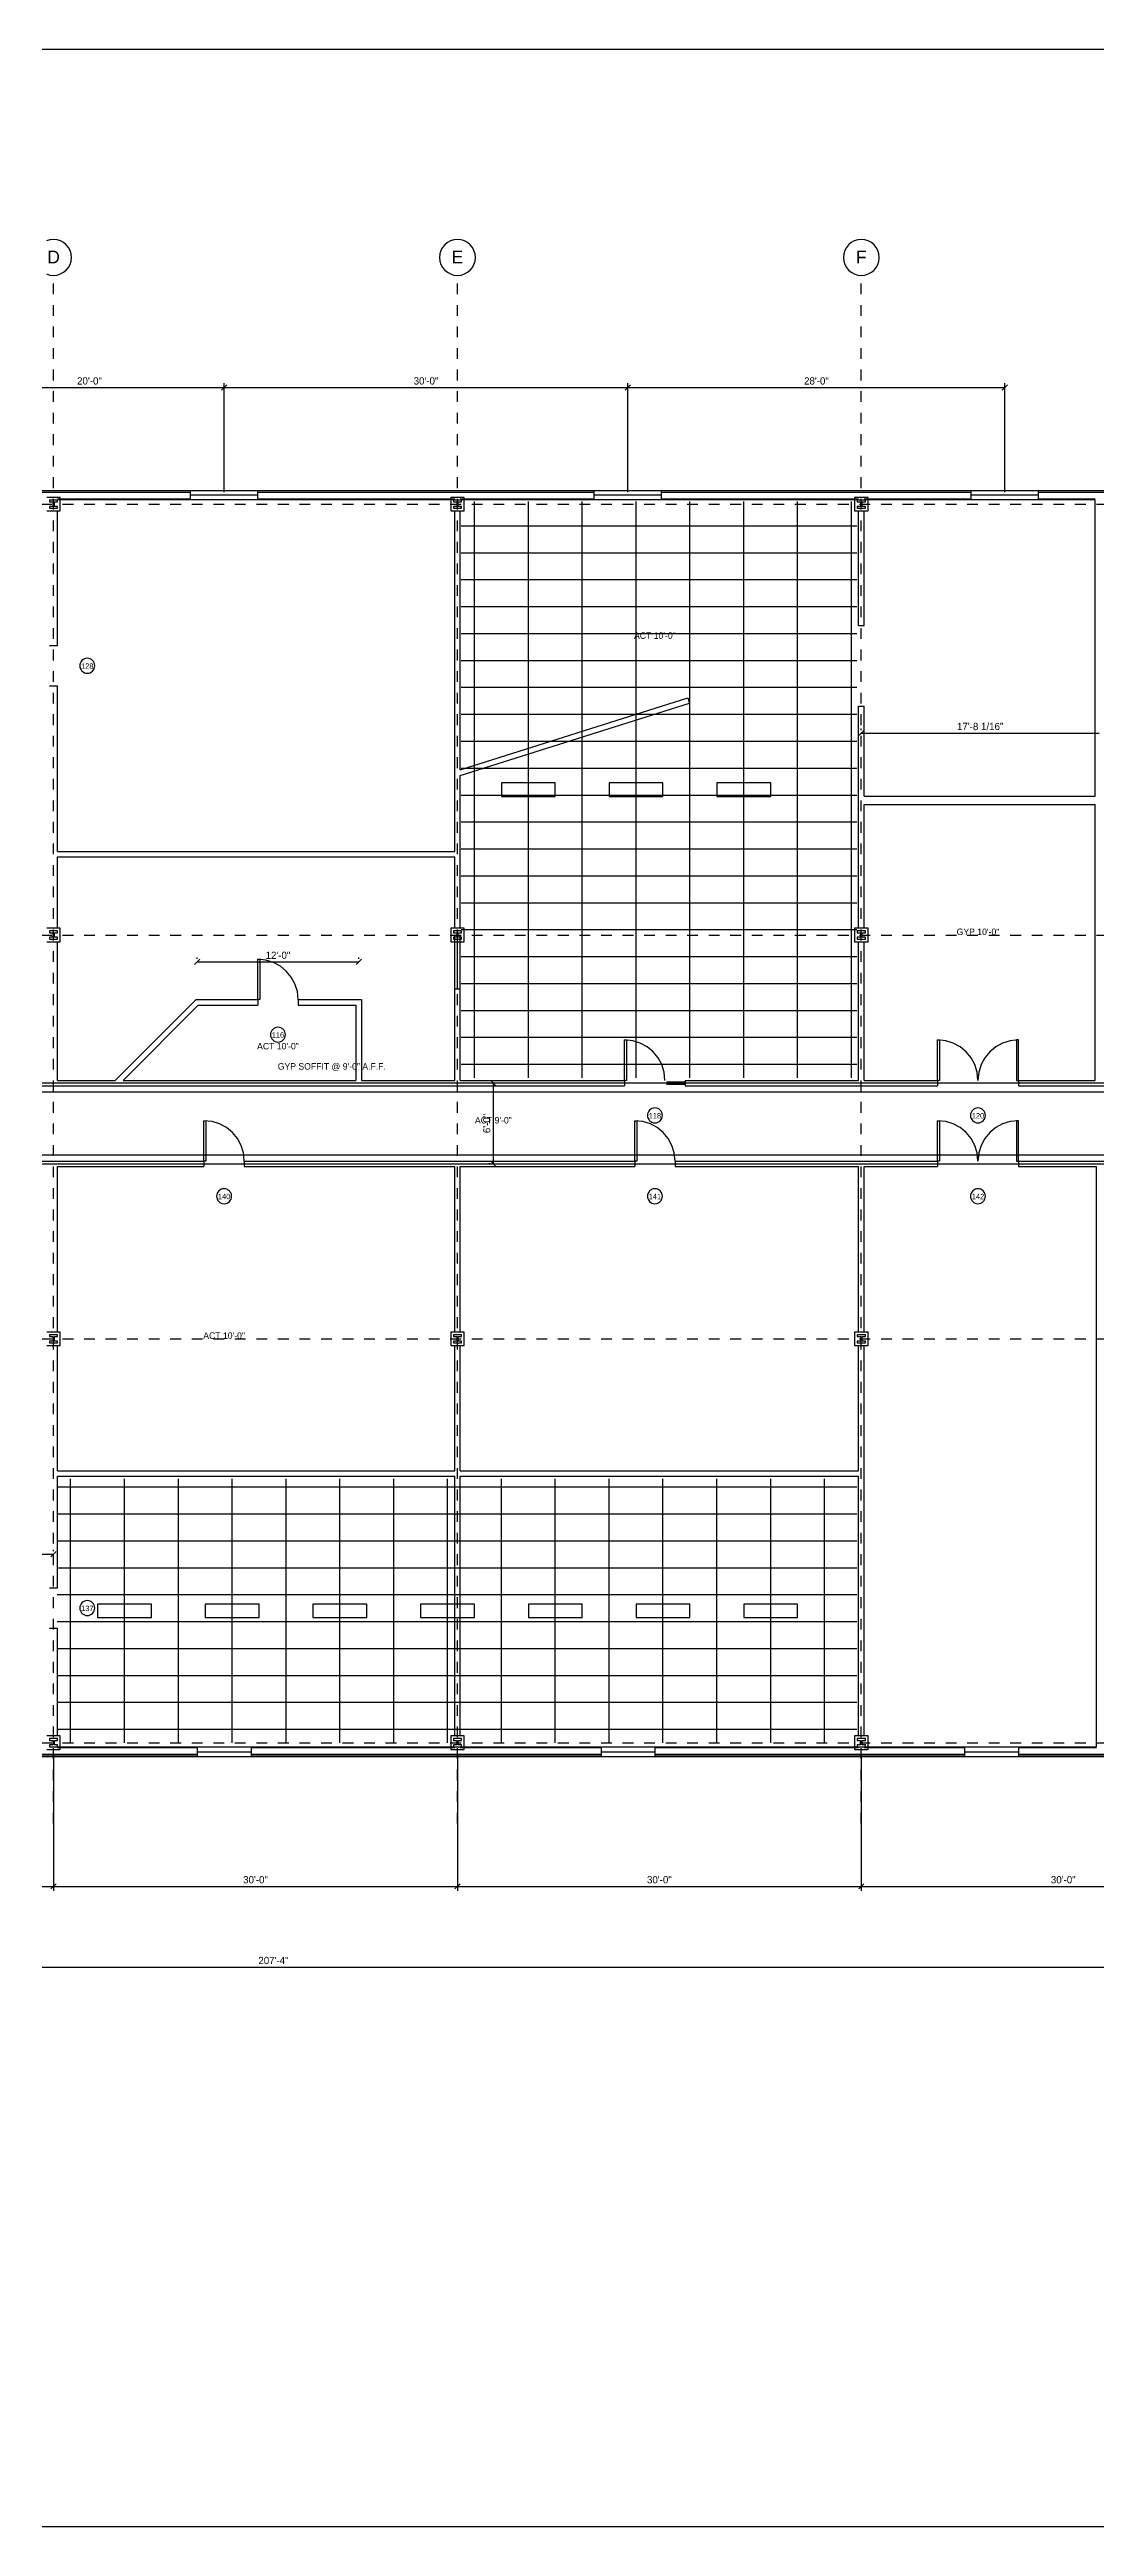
# Model space of a CAD drawing. Header units: inches. Extents: x 0.5 to 35.5, y 0.5 to 23.5.
# Drawn here: x 14.07 to 23.79, y 0.5 to 23.5 of the extents above; entities that cross this region are included whole.
import ezdxf
from ezdxf.enums import TextEntityAlignment as Align

# ---------------------------------------------------------------- set-up
doc = ezdxf.new("R2010")
doc.units = ezdxf.units.IN
doc.linetypes.add('DASHED', pattern=[0.125, 0.0833, -0.0417])
for name, color, linetype in [('A-ANNO-DIMS', 5, 'CONTINUOUS'), ('A-ANNO-SYMB', 5, 'CONTINUOUS'), ('A-ANNO-TEXT', 4, 'CONTINUOUS'), ('A-CLNG-GRID', 1, 'CONTINUOUS'), ('A-CLNG-SOFF', 3, 'CONTINUOUS'), ('A-COLS', 7, 'CONTINUOUS'), ('A-DOOR', 4, 'CONTINUOUS'), ('A-GLAZ', 3, 'CONTINUOUS'), ('A-WALL', 2, 'CONTINUOUS'), ('E-LITE', 2, 'CONTINUOUS'), ('G-ANNO-TTLB', 6, 'CONTINUOUS'), ('S-GRID', 1, 'CONTINUOUS')]:
    doc.layers.add(name, color=color, linetype=linetype)

msp = doc.modelspace()

# ---------------------------------------------------------------- linework, layer by layer
at = {"layer": 'A-ANNO-DIMS'}
for p, q in [((13.19444, 20.36153), (15.69444, 20.36153)), ((15.66989, 20.33698), (15.719, 20.38608)), ((15.66989, 20.33698), (15.719, 20.38608)), ((15.69444, 19.38931), (15.69444, 20.40319)), ((15.69444, 19.38931), (15.69444, 20.40319)), ((15.69444, 20.36153), (19.44444, 20.36153)), ((19.41989, 20.33698), (19.469, 20.38608)), ((19.41989, 20.33698), (19.469, 20.38608)), ((19.44444, 19.38931), (19.44444, 20.40319)), ((19.44444, 19.38931), (19.44444, 20.40319)), ((19.44444, 20.36153), (22.94444, 20.36153)), ((22.91989, 20.33698), (22.969, 20.38608)), ((22.94444, 19.38931), (22.94444, 20.40319)), ((21.58614, 17.12823), (21.63525, 17.17733)), ((21.61069, 17.18056), (21.61069, 17.19444)), ((21.61069, 17.15278), (23.81944, 17.15278)), ((15.41989, 15.00323), (15.469, 15.05233)), ((15.44444, 15.05556), (15.44444, 15.06944)), ((15.44444, 15.02778), (16.94444, 15.02778)), ((16.91989, 15.00323), (16.969, 15.05233)), ((16.94444, 15.05556), (16.94444, 15.06944)), ((18.16667, 13.90278), (18.15278, 13.90278)), ((18.219, 13.87823), (18.16989, 13.92733)), ((18.19444, 13.15278), (18.19444, 13.90278)), ((18.16667, 13.15278), (18.15278, 13.15278)), ((18.219, 13.12823), (18.16989, 13.17733)), ((10.50694, 9.52778), (14.11069, 9.52778)), ((14.08614, 9.50323), (14.13525, 9.55233)), ((14.11069, 9.55556), (14.11069, 9.56944)), ((14.11111, 7.66625), (14.11111, 6.40236)), ((14.11111, 7.66625), (14.11111, 6.40236)), ((17.86111, 7.66625), (17.86111, 6.40236)), ((17.86111, 7.66625), (17.86111, 6.40236)), ((21.61111, 7.66625), (21.61111, 6.40236)), ((21.61111, 7.66625), (21.61111, 6.40236)), ((10.69444, 6.44403), (14.11111, 6.44403)), ((14.08656, 6.41948), (14.13566, 6.46858)), ((14.08656, 6.41948), (14.13566, 6.46858)), ((14.11111, 6.44403), (17.86111, 6.44403)), ((17.83656, 6.41948), (17.88566, 6.46858)), ((17.83656, 6.41948), (17.88566, 6.46858)), ((17.86111, 6.44403), (21.61111, 6.44403)), ((21.58656, 6.41948), (21.63566, 6.46858)), ((21.58656, 6.41948), (21.63566, 6.46858)), ((21.61111, 6.44403), (25.36111, 6.44403)), ((3.19444, 5.69403), (29.11111, 5.69403))]:
    msp.add_line(p, q, dxfattribs=at)
at = {"layer": 'A-ANNO-SYMB'}
for p, q in [((14.35584, 17.79177), (14.35443, 17.77778)), ((14.35443, 17.77778), (14.35584, 17.76378)), ((14.35988, 17.80481), (14.35584, 17.79177)), ((14.35584, 17.76378), (14.35988, 17.75075)), ((14.36629, 17.8166), (14.35988, 17.80481)), ((14.35988, 17.75075), (14.36629, 17.73895)), ((14.37477, 17.82688), (14.36629, 17.8166)), ((14.36629, 17.73895), (14.37477, 17.72867)), ((14.38504, 17.83536), (14.37477, 17.82688)), ((14.37477, 17.72867), (14.38504, 17.72019)), ((14.39684, 17.84176), (14.38504, 17.83536)), ((14.38504, 17.72019), (14.39684, 17.71379)), ((14.40988, 17.84581), (14.39684, 17.84176)), ((14.39684, 17.71379), (14.40988, 17.70974)), ((14.42387, 17.84722), (14.40988, 17.84581)), ((14.43787, 17.84581), (14.42387, 17.84722)), ((14.4509, 17.84176), (14.43787, 17.84581)), ((14.43787, 17.70974), (14.4509, 17.71379)), ((14.4627, 17.83536), (14.4509, 17.84176)), ((14.4509, 17.71379), (14.4627, 17.72019)), ((14.47298, 17.82688), (14.4627, 17.83536)), ((14.4627, 17.72019), (14.47298, 17.72867)), ((14.48146, 17.8166), (14.47298, 17.82688)), ((14.47298, 17.72867), (14.48146, 17.73895)), ((14.48786, 17.80481), (14.48146, 17.8166)), ((14.48146, 17.73895), (14.48786, 17.75075)), ((14.49191, 17.79177), (14.48786, 17.80481)), ((14.48786, 17.75075), (14.49191, 17.76378)), ((14.49332, 17.77778), (14.49191, 17.79177)), ((14.49191, 17.76378), (14.49332, 17.77778)), ((14.40988, 17.70974), (14.42387, 17.70833)), ((14.42387, 17.70833), (14.43787, 17.70974)), ((16.12641, 14.36638), (16.125, 14.35239)), ((16.125, 14.35239), (16.12641, 14.33839)), ((16.13046, 14.37942), (16.12641, 14.36638)), ((16.12641, 14.33839), (16.13046, 14.32536)), ((16.13686, 14.39121), (16.13046, 14.37942)), ((16.13046, 14.32536), (16.13686, 14.31356)), ((16.14534, 14.40149), (16.13686, 14.39121)), ((16.13686, 14.31356), (16.14534, 14.30328)), ((16.15562, 14.40997), (16.14534, 14.40149)), ((16.14534, 14.30328), (16.15562, 14.2948)), ((16.16741, 14.41637), (16.15562, 14.40997)), ((16.15562, 14.2948), (16.16741, 14.2884)), ((16.18045, 14.42042), (16.16741, 14.41637)), ((16.16741, 14.2884), (16.18045, 14.28435)), ((16.19444, 14.42183), (16.18045, 14.42042)), ((16.18045, 14.28435), (16.19444, 14.28294)), ((16.20844, 14.42042), (16.19444, 14.42183)), ((16.19444, 14.28294), (16.20844, 14.28435)), ((16.22148, 14.41637), (16.20844, 14.42042)), ((16.20844, 14.28435), (16.22148, 14.2884)), ((16.23327, 14.40997), (16.22148, 14.41637)), ((16.22148, 14.2884), (16.23327, 14.2948)), ((16.24355, 14.40149), (16.23327, 14.40997)), ((16.23327, 14.2948), (16.24355, 14.30328)), ((16.25203, 14.39121), (16.24355, 14.40149)), ((16.24355, 14.30328), (16.25203, 14.31356)), ((16.25843, 14.37942), (16.25203, 14.39121)), ((16.25203, 14.31356), (16.25843, 14.32536)), ((16.26248, 14.36638), (16.25843, 14.37942)), ((16.25843, 14.32536), (16.26248, 14.33839)), ((16.26389, 14.35239), (16.26248, 14.36638)), ((16.26248, 14.33839), (16.26389, 14.35239)), ((19.62641, 13.61638), (19.625, 13.60239)), ((19.625, 13.60239), (19.62641, 13.58839)), ((19.63046, 13.62942), (19.62641, 13.61638)), ((19.62641, 13.58839), (19.63046, 13.57536)), ((19.63686, 13.64121), (19.63046, 13.62942)), ((19.63046, 13.57536), (19.63686, 13.56356)), ((19.64534, 13.65149), (19.63686, 13.64121)), ((19.65562, 13.65997), (19.64534, 13.65149)), ((19.66741, 13.66637), (19.65562, 13.65997)), ((19.68045, 13.67042), (19.66741, 13.66637)), ((19.69444, 13.67183), (19.68045, 13.67042)), ((19.70844, 13.67042), (19.69444, 13.67183)), ((19.72148, 13.66637), (19.70844, 13.67042)), ((19.73327, 13.65997), (19.72148, 13.66637)), ((19.74355, 13.65149), (19.73327, 13.65997)), ((19.75203, 13.64121), (19.74355, 13.65149)), ((19.75843, 13.62942), (19.75203, 13.64121)), ((19.75203, 13.56356), (19.75843, 13.57536)), ((19.76248, 13.61638), (19.75843, 13.62942)), ((19.75843, 13.57536), (19.76248, 13.58839)), ((19.76389, 13.60239), (19.76248, 13.61638)), ((19.76248, 13.58839), (19.76389, 13.60239)), ((22.62641, 13.61638), (22.625, 13.60239)), ((22.625, 13.60239), (22.62641, 13.58839)), ((22.63046, 13.62942), (22.62641, 13.61638)), ((22.62641, 13.58839), (22.63046, 13.57536)), ((22.63686, 13.64121), (22.63046, 13.62942)), ((22.63046, 13.57536), (22.63686, 13.56356)), ((22.64534, 13.65149), (22.63686, 13.64121)), ((22.65562, 13.65997), (22.64534, 13.65149)), ((22.66741, 13.66637), (22.65562, 13.65997)), ((22.68045, 13.67042), (22.66741, 13.66637)), ((22.69444, 13.67183), (22.68045, 13.67042)), ((22.70844, 13.67042), (22.69444, 13.67183)), ((22.72148, 13.66637), (22.70844, 13.67042)), ((22.73327, 13.65997), (22.72148, 13.66637)), ((22.74355, 13.65149), (22.73327, 13.65997)), ((22.75203, 13.64121), (22.74355, 13.65149)), ((22.75843, 13.62942), (22.75203, 13.64121)), ((22.75203, 13.56356), (22.75843, 13.57536)), ((22.76248, 13.61638), (22.75843, 13.62942)), ((22.75843, 13.57536), (22.76248, 13.58839)), ((22.76389, 13.60239), (22.76248, 13.61638)), ((22.76248, 13.58839), (22.76389, 13.60239)), ((19.63686, 13.56356), (19.64534, 13.55328)), ((19.64534, 13.55328), (19.65562, 13.5448)), ((19.65562, 13.5448), (19.66741, 13.5384)), ((19.66741, 13.5384), (19.68045, 13.53435)), ((19.68045, 13.53435), (19.69444, 13.53294)), ((19.69444, 13.53294), (19.70844, 13.53435)), ((19.70844, 13.53435), (19.72148, 13.5384)), ((19.72148, 13.5384), (19.73327, 13.5448)), ((19.73327, 13.5448), (19.74355, 13.55328)), ((19.74355, 13.55328), (19.75203, 13.56356)), ((22.63686, 13.56356), (22.64534, 13.55328)), ((22.64534, 13.55328), (22.65562, 13.5448)), ((22.65562, 13.5448), (22.66741, 13.5384)), ((22.66741, 13.5384), (22.68045, 13.53435)), ((22.68045, 13.53435), (22.69444, 13.53294)), ((22.69444, 13.53294), (22.70844, 13.53435)), ((22.70844, 13.53435), (22.72148, 13.5384)), ((22.72148, 13.5384), (22.73327, 13.5448)), ((22.73327, 13.5448), (22.74355, 13.55328)), ((22.74355, 13.55328), (22.75203, 13.56356)), ((15.63686, 12.89121), (15.63046, 12.87942)), ((15.64534, 12.90149), (15.63686, 12.89121)), ((15.65562, 12.90997), (15.64534, 12.90149)), ((15.66741, 12.91637), (15.65562, 12.90997)), ((15.68045, 12.92042), (15.66741, 12.91637)), ((15.69444, 12.92183), (15.68045, 12.92042)), ((15.70844, 12.92042), (15.69444, 12.92183)), ((15.72148, 12.91637), (15.70844, 12.92042)), ((15.73327, 12.90997), (15.72148, 12.91637)), ((15.74355, 12.90149), (15.73327, 12.90997)), ((15.75203, 12.89121), (15.74355, 12.90149)), ((15.75843, 12.87942), (15.75203, 12.89121)), ((19.63686, 12.89121), (19.63046, 12.87942)), ((19.64534, 12.90149), (19.63686, 12.89121)), ((19.65562, 12.90997), (19.64534, 12.90149)), ((19.66741, 12.91637), (19.65562, 12.90997)), ((19.68045, 12.92042), (19.66741, 12.91637)), ((19.69444, 12.92183), (19.68045, 12.92042)), ((19.70844, 12.92042), (19.69444, 12.92183)), ((19.72148, 12.91637), (19.70844, 12.92042)), ((19.73327, 12.90997), (19.72148, 12.91637)), ((19.74355, 12.90149), (19.73327, 12.90997)), ((19.75203, 12.89121), (19.74355, 12.90149)), ((19.75843, 12.87942), (19.75203, 12.89121)), ((22.63686, 12.89121), (22.63046, 12.87942)), ((22.64534, 12.90149), (22.63686, 12.89121)), ((22.65562, 12.90997), (22.64534, 12.90149)), ((22.66741, 12.91637), (22.65562, 12.90997)), ((22.68045, 12.92042), (22.66741, 12.91637)), ((22.69444, 12.92183), (22.68045, 12.92042)), ((22.70844, 12.92042), (22.69444, 12.92183)), ((22.72148, 12.91637), (22.70844, 12.92042)), ((22.73327, 12.90997), (22.72148, 12.91637)), ((22.74355, 12.90149), (22.73327, 12.90997)), ((22.75203, 12.89121), (22.74355, 12.90149)), ((22.75843, 12.87942), (22.75203, 12.89121)), ((15.62641, 12.86638), (15.625, 12.85239)), ((15.625, 12.85239), (15.62641, 12.83839)), ((15.63046, 12.87942), (15.62641, 12.86638)), ((15.62641, 12.83839), (15.63046, 12.82536)), ((15.63046, 12.82536), (15.63686, 12.81356)), ((15.63686, 12.81356), (15.64534, 12.80328)), ((15.64534, 12.80328), (15.65562, 12.7948)), ((15.65562, 12.7948), (15.66741, 12.7884)), ((15.66741, 12.7884), (15.68045, 12.78435)), ((15.68045, 12.78435), (15.69444, 12.78294)), ((15.69444, 12.78294), (15.70844, 12.78435)), ((15.70844, 12.78435), (15.72148, 12.7884)), ((15.72148, 12.7884), (15.73327, 12.7948)), ((15.73327, 12.7948), (15.74355, 12.80328)), ((15.74355, 12.80328), (15.75203, 12.81356)), ((15.75203, 12.81356), (15.75843, 12.82536)), ((15.76248, 12.86638), (15.75843, 12.87942)), ((15.75843, 12.82536), (15.76248, 12.83839)), ((15.76389, 12.85239), (15.76248, 12.86638)), ((15.76248, 12.83839), (15.76389, 12.85239)), ((19.62641, 12.86638), (19.625, 12.85239)), ((19.625, 12.85239), (19.62641, 12.83839)), ((19.63046, 12.87942), (19.62641, 12.86638)), ((19.62641, 12.83839), (19.63046, 12.82536)), ((19.63046, 12.82536), (19.63686, 12.81356)), ((19.63686, 12.81356), (19.64534, 12.80328)), ((19.64534, 12.80328), (19.65562, 12.7948)), ((19.65562, 12.7948), (19.66741, 12.7884)), ((19.66741, 12.7884), (19.68045, 12.78435)), ((19.68045, 12.78435), (19.69444, 12.78294)), ((19.69444, 12.78294), (19.70844, 12.78435)), ((19.70844, 12.78435), (19.72148, 12.7884)), ((19.72148, 12.7884), (19.73327, 12.7948)), ((19.73327, 12.7948), (19.74355, 12.80328)), ((19.74355, 12.80328), (19.75203, 12.81356)), ((19.75203, 12.81356), (19.75843, 12.82536)), ((19.76248, 12.86638), (19.75843, 12.87942)), ((19.75843, 12.82536), (19.76248, 12.83839)), ((19.76389, 12.85239), (19.76248, 12.86638)), ((19.76248, 12.83839), (19.76389, 12.85239)), ((22.62641, 12.86638), (22.625, 12.85239)), ((22.625, 12.85239), (22.62641, 12.83839)), ((22.63046, 12.87942), (22.62641, 12.86638)), ((22.62641, 12.83839), (22.63046, 12.82536)), ((22.63046, 12.82536), (22.63686, 12.81356)), ((22.63686, 12.81356), (22.64534, 12.80328)), ((22.64534, 12.80328), (22.65562, 12.7948)), ((22.65562, 12.7948), (22.66741, 12.7884)), ((22.66741, 12.7884), (22.68045, 12.78435)), ((22.68045, 12.78435), (22.69444, 12.78294)), ((22.69444, 12.78294), (22.70844, 12.78435)), ((22.70844, 12.78435), (22.72148, 12.7884)), ((22.72148, 12.7884), (22.73327, 12.7948)), ((22.73327, 12.7948), (22.74355, 12.80328)), ((22.74355, 12.80328), (22.75203, 12.81356)), ((22.75203, 12.81356), (22.75843, 12.82536)), ((22.76248, 12.86638), (22.75843, 12.87942)), ((22.75843, 12.82536), (22.76248, 12.83839)), ((22.76389, 12.85239), (22.76248, 12.86638)), ((22.76248, 12.83839), (22.76389, 12.85239)), ((14.35584, 9.04177), (14.35443, 9.02778)), ((14.35443, 9.02778), (14.35584, 9.01378)), ((14.35988, 9.05481), (14.35584, 9.04177)), ((14.35584, 9.01378), (14.35988, 9.00075)), ((14.36629, 9.0666), (14.35988, 9.05481)), ((14.35988, 9.00075), (14.36629, 8.98895)), ((14.37477, 9.07688), (14.36629, 9.0666)), ((14.36629, 8.98895), (14.37477, 8.97867)), ((14.38504, 9.08536), (14.37477, 9.07688)), ((14.37477, 8.97867), (14.38504, 8.97019)), ((14.39684, 9.09176), (14.38504, 9.08536)), ((14.38504, 8.97019), (14.39684, 8.96379)), ((14.40988, 9.09581), (14.39684, 9.09176)), ((14.42387, 9.09722), (14.40988, 9.09581)), ((14.43787, 9.09581), (14.42387, 9.09722)), ((14.4509, 9.09176), (14.43787, 9.09581)), ((14.4627, 9.08536), (14.4509, 9.09176)), ((14.4509, 8.96379), (14.4627, 8.97019)), ((14.47298, 9.07688), (14.4627, 9.08536)), ((14.4627, 8.97019), (14.47298, 8.97867)), ((14.48146, 9.0666), (14.47298, 9.07688)), ((14.47298, 8.97867), (14.48146, 8.98895)), ((14.48786, 9.05481), (14.48146, 9.0666)), ((14.48146, 8.98895), (14.48786, 9.00075)), ((14.49191, 9.04177), (14.48786, 9.05481)), ((14.48786, 9.00075), (14.49191, 9.01378)), ((14.49332, 9.02778), (14.49191, 9.04177)), ((14.49191, 9.01378), (14.49332, 9.02778)), ((14.39684, 8.96379), (14.40988, 8.95974)), ((14.40988, 8.95974), (14.42387, 8.95833)), ((14.42387, 8.95833), (14.43787, 8.95974)), ((14.43787, 8.95974), (14.4509, 8.96379))]:
    msp.add_line(p, q, dxfattribs=at)
at = {"layer": 'A-CLNG-GRID'}
for p, q in [((18.01944, 13.95278), (18.01944, 19.30278)), ((18.51944, 13.95278), (18.51944, 19.30278)), ((19.01944, 13.95278), (19.01944, 19.30278)), ((19.51944, 13.95278), (19.51944, 19.30278)), ((20.01944, 13.95278), (20.01944, 19.30278)), ((20.51944, 13.95278), (20.51944, 19.30278)), ((21.01944, 13.95278), (21.01944, 19.30278)), ((21.51944, 13.95278), (21.51944, 19.30278)), ((17.89444, 19.07778), (21.56944, 19.07778)), ((17.89444, 18.82778), (21.56944, 18.82778)), ((17.89444, 18.57778), (21.56944, 18.57778)), ((17.89444, 18.32778), (21.56944, 18.32778)), ((17.89444, 18.07778), (21.56944, 18.07778)), ((17.89444, 17.82778), (21.56944, 17.82778)), ((17.89444, 17.57778), (21.56944, 17.57778)), ((17.89444, 17.32778), (21.56944, 17.32778)), ((17.89444, 17.07778), (21.56944, 17.07778)), ((17.89444, 16.82778), (21.56944, 16.82778)), ((17.89444, 16.57778), (21.56944, 16.57778)), ((17.89444, 16.32778), (21.56944, 16.32778)), ((17.89444, 16.07778), (21.56944, 16.07778)), ((17.89444, 15.82778), (21.56944, 15.82778)), ((17.89444, 15.57778), (21.56944, 15.57778)), ((17.89444, 15.32778), (21.56944, 15.32778)), ((17.89444, 15.07778), (21.56944, 15.07778)), ((17.89444, 14.82778), (21.56944, 14.82778)), ((17.89444, 14.57778), (21.56944, 14.57778)), ((17.89444, 14.32778), (21.56944, 14.32778)), ((17.89444, 14.07778), (21.56944, 14.07778)), ((14.14444, 10.15278), (21.56944, 10.15278)), ((14.26944, 7.77778), (14.26944, 10.22778)), ((14.76944, 7.77778), (14.76944, 10.22778)), ((15.26944, 7.77778), (15.26944, 10.22778)), ((15.76944, 7.77778), (15.76944, 10.22778)), ((16.26944, 7.77778), (16.26944, 10.22778)), ((16.76944, 7.77778), (16.76944, 10.22778)), ((17.26944, 7.77778), (17.26944, 10.22778)), ((17.76944, 7.77778), (17.76944, 10.22778)), ((18.26944, 7.77778), (18.26944, 10.22778)), ((18.76944, 7.77778), (18.76944, 10.22778)), ((19.26944, 7.77778), (19.26944, 10.22778)), ((19.76944, 7.77778), (19.76944, 10.22778)), ((20.26944, 7.77778), (20.26944, 10.22778)), ((20.76944, 7.77778), (20.76944, 10.22778)), ((21.26944, 7.77778), (21.26944, 10.22778)), ((14.14444, 9.90278), (21.56944, 9.90278)), ((14.14444, 9.65278), (21.56944, 9.65278)), ((14.14444, 9.40278), (21.56944, 9.40278)), ((14.14444, 9.15278), (21.56944, 9.15278)), ((14.14444, 8.90278), (21.56944, 8.90278)), ((14.14444, 8.65278), (21.56944, 8.65278)), ((14.14444, 8.40278), (21.56944, 8.40278)), ((14.14444, 8.15278), (21.56944, 8.15278)), ((14.14444, 7.90278), (21.56944, 7.90278))]:
    msp.add_line(p, q, dxfattribs=at)
at = {"layer": 'A-CLNG-SOFF'}
for p, q in [((26.44444, 13.90278), (6.94444, 13.90278)), ((26.36111, 13.81944), (7.02778, 13.81944)), ((6.94444, 13.15278), (26.44444, 13.15278)), ((7.02778, 13.23611), (26.36111, 13.23611))]:
    msp.add_line(p, q, dxfattribs=at)
at = {"layer": 'A-COLS'}
for p, q in [((14.17361, 19.34028), (14.04861, 19.34028)), ((14.17361, 19.21528), (14.17361, 19.34028)), ((17.92361, 19.34028), (17.79861, 19.34028)), ((17.79861, 19.34028), (17.79861, 19.21528)), ((17.92361, 19.21528), (17.92361, 19.34028)), ((21.67361, 19.34028), (21.54861, 19.34028)), ((21.54861, 19.34028), (21.54861, 19.21528)), ((21.67361, 19.21528), (21.67361, 19.34028)), ((14.04861, 19.21528), (14.17361, 19.21528)), ((14.14861, 19.31528), (14.07361, 19.31528)), ((14.07361, 19.31528), (14.07361, 19.29861)), ((14.07361, 19.29861), (14.10417, 19.29861)), ((14.10417, 19.25694), (14.07361, 19.25694)), ((14.07361, 19.25694), (14.07361, 19.24028)), ((14.07361, 19.24028), (14.14861, 19.24028)), ((14.10417, 19.29861), (14.10417, 19.25694)), ((14.11806, 19.25694), (14.11806, 19.29861)), ((14.11806, 19.29861), (14.14861, 19.29861)), ((14.14861, 19.25694), (14.11806, 19.25694)), ((14.14861, 19.29861), (14.14861, 19.31528)), ((14.14861, 19.24028), (14.14861, 19.25694)), ((17.79861, 19.21528), (17.92361, 19.21528)), ((17.89861, 19.31528), (17.82361, 19.31528)), ((17.82361, 19.31528), (17.82361, 19.29861)), ((17.82361, 19.29861), (17.85417, 19.29861)), ((17.85417, 19.25694), (17.82361, 19.25694)), ((17.82361, 19.25694), (17.82361, 19.24028)), ((17.82361, 19.24028), (17.89861, 19.24028)), ((17.85417, 19.29861), (17.85417, 19.25694)), ((17.86806, 19.25694), (17.86806, 19.29861)), ((17.86806, 19.29861), (17.89861, 19.29861)), ((17.89861, 19.25694), (17.86806, 19.25694)), ((17.89861, 19.29861), (17.89861, 19.31528)), ((17.89861, 19.24028), (17.89861, 19.25694)), ((21.54861, 19.21528), (21.67361, 19.21528)), ((21.64861, 19.31528), (21.57361, 19.31528)), ((21.57361, 19.31528), (21.57361, 19.29861)), ((21.57361, 19.29861), (21.60417, 19.29861)), ((21.60417, 19.25694), (21.57361, 19.25694)), ((21.57361, 19.25694), (21.57361, 19.24028)), ((21.57361, 19.24028), (21.64861, 19.24028)), ((21.60417, 19.29861), (21.60417, 19.25694)), ((21.61806, 19.25694), (21.61806, 19.29861)), ((21.61806, 19.29861), (21.64861, 19.29861)), ((21.64861, 19.25694), (21.61806, 19.25694)), ((21.64861, 19.29861), (21.64861, 19.31528)), ((21.64861, 19.24028), (21.64861, 19.25694)), ((14.17361, 15.34028), (14.04861, 15.34028)), ((14.04861, 15.21528), (14.17361, 15.21528)), ((14.14861, 15.31528), (14.07361, 15.31528)), ((14.07361, 15.31528), (14.07361, 15.29861)), ((14.07361, 15.29861), (14.10417, 15.29861)), ((14.10417, 15.25694), (14.07361, 15.25694)), ((14.07361, 15.25694), (14.07361, 15.24028)), ((14.07361, 15.24028), (14.14861, 15.24028)), ((14.10417, 15.29861), (14.10417, 15.25694)), ((14.11806, 15.25694), (14.11806, 15.29861)), ((14.11806, 15.29861), (14.14861, 15.29861)), ((14.14861, 15.25694), (14.11806, 15.25694)), ((14.14861, 15.29861), (14.14861, 15.31528)), ((14.14861, 15.24028), (14.14861, 15.25694)), ((14.17361, 15.21528), (14.17361, 15.34028)), ((17.92361, 15.34028), (17.79861, 15.34028)), ((17.79861, 15.34028), (17.79861, 15.21528)), ((17.79861, 15.21528), (17.92361, 15.21528)), ((17.89861, 15.31528), (17.82361, 15.31528)), ((17.82361, 15.31528), (17.82361, 15.29861)), ((17.82361, 15.29861), (17.85417, 15.29861)), ((17.85417, 15.25694), (17.82361, 15.25694)), ((17.82361, 15.25694), (17.82361, 15.24028)), ((17.82361, 15.24028), (17.89861, 15.24028)), ((17.85417, 15.29861), (17.85417, 15.25694)), ((17.86806, 15.25694), (17.86806, 15.29861)), ((17.86806, 15.29861), (17.89861, 15.29861)), ((17.89861, 15.25694), (17.86806, 15.25694)), ((17.89861, 15.29861), (17.89861, 15.31528)), ((17.89861, 15.24028), (17.89861, 15.25694)), ((17.92361, 15.21528), (17.92361, 15.34028)), ((21.67361, 15.34028), (21.54861, 15.34028)), ((21.54861, 15.34028), (21.54861, 15.21528)), ((21.54861, 15.21528), (21.67361, 15.21528)), ((21.64861, 15.31528), (21.57361, 15.31528)), ((21.57361, 15.31528), (21.57361, 15.29861)), ((21.57361, 15.29861), (21.60417, 15.29861)), ((21.60417, 15.25694), (21.57361, 15.25694)), ((21.57361, 15.25694), (21.57361, 15.24028)), ((21.57361, 15.24028), (21.64861, 15.24028)), ((21.60417, 15.29861), (21.60417, 15.25694)), ((21.61806, 15.25694), (21.61806, 15.29861)), ((21.61806, 15.29861), (21.64861, 15.29861)), ((21.64861, 15.25694), (21.61806, 15.25694)), ((21.64861, 15.29861), (21.64861, 15.31528)), ((21.64861, 15.24028), (21.64861, 15.25694)), ((21.67361, 15.21528), (21.67361, 15.34028)), ((14.17361, 11.59028), (14.04861, 11.59028)), ((14.14861, 11.56528), (14.07361, 11.56528)), ((14.07361, 11.56528), (14.07361, 11.54861)), ((14.07361, 11.54861), (14.10417, 11.54861)), ((14.10417, 11.50694), (14.07361, 11.50694)), ((14.07361, 11.50694), (14.07361, 11.49028)), ((14.10417, 11.54861), (14.10417, 11.50694)), ((14.11806, 11.50694), (14.11806, 11.54861)), ((14.11806, 11.54861), (14.14861, 11.54861)), ((14.14861, 11.50694), (14.11806, 11.50694)), ((14.14861, 11.54861), (14.14861, 11.56528)), ((14.14861, 11.49028), (14.14861, 11.50694)), ((14.17361, 11.46528), (14.17361, 11.59028)), ((17.92361, 11.59028), (17.79861, 11.59028)), ((17.79861, 11.59028), (17.79861, 11.46528)), ((17.89861, 11.56528), (17.82361, 11.56528)), ((17.82361, 11.56528), (17.82361, 11.54861)), ((17.82361, 11.54861), (17.85417, 11.54861)), ((17.85417, 11.50694), (17.82361, 11.50694)), ((17.82361, 11.50694), (17.82361, 11.49028)), ((17.85417, 11.54861), (17.85417, 11.50694)), ((17.86806, 11.50694), (17.86806, 11.54861)), ((17.86806, 11.54861), (17.89861, 11.54861)), ((17.89861, 11.50694), (17.86806, 11.50694)), ((17.89861, 11.54861), (17.89861, 11.56528)), ((17.89861, 11.49028), (17.89861, 11.50694)), ((17.92361, 11.46528), (17.92361, 11.59028)), ((21.67361, 11.59028), (21.54861, 11.59028)), ((21.54861, 11.59028), (21.54861, 11.46528)), ((21.64861, 11.56528), (21.57361, 11.56528)), ((21.57361, 11.56528), (21.57361, 11.54861)), ((21.57361, 11.54861), (21.60417, 11.54861)), ((21.60417, 11.50694), (21.57361, 11.50694)), ((21.57361, 11.50694), (21.57361, 11.49028)), ((21.60417, 11.54861), (21.60417, 11.50694)), ((21.61806, 11.50694), (21.61806, 11.54861)), ((21.61806, 11.54861), (21.64861, 11.54861)), ((21.64861, 11.50694), (21.61806, 11.50694)), ((21.64861, 11.54861), (21.64861, 11.56528)), ((21.64861, 11.49028), (21.64861, 11.50694)), ((21.67361, 11.46528), (21.67361, 11.59028)), ((14.04861, 11.46528), (14.17361, 11.46528)), ((14.07361, 11.49028), (14.14861, 11.49028)), ((17.79861, 11.46528), (17.92361, 11.46528)), ((17.82361, 11.49028), (17.89861, 11.49028)), ((21.54861, 11.46528), (21.67361, 11.46528)), ((21.57361, 11.49028), (21.64861, 11.49028)), ((14.17361, 7.84028), (14.04861, 7.84028)), ((14.17361, 7.71528), (14.17361, 7.84028)), ((17.92361, 7.84028), (17.79861, 7.84028)), ((17.79861, 7.84028), (17.79861, 7.71528)), ((17.92361, 7.71528), (17.92361, 7.84028)), ((21.67361, 7.84028), (21.54861, 7.84028)), ((21.54861, 7.84028), (21.54861, 7.71528)), ((21.67361, 7.71528), (21.67361, 7.84028)), ((14.04861, 7.71528), (14.17361, 7.71528)), ((14.14861, 7.81528), (14.07361, 7.81528)), ((14.07361, 7.81528), (14.07361, 7.79861)), ((14.07361, 7.79861), (14.10417, 7.79861)), ((14.10417, 7.75694), (14.07361, 7.75694)), ((14.07361, 7.75694), (14.07361, 7.74028)), ((14.07361, 7.74028), (14.14861, 7.74028)), ((14.10417, 7.79861), (14.10417, 7.75694)), ((14.11806, 7.75694), (14.11806, 7.79861)), ((14.11806, 7.79861), (14.14861, 7.79861)), ((14.14861, 7.75694), (14.11806, 7.75694)), ((14.14861, 7.79861), (14.14861, 7.81528)), ((14.14861, 7.74028), (14.14861, 7.75694)), ((17.79861, 7.71528), (17.92361, 7.71528)), ((17.89861, 7.81528), (17.82361, 7.81528)), ((17.82361, 7.81528), (17.82361, 7.79861)), ((17.82361, 7.79861), (17.85417, 7.79861)), ((17.85417, 7.75694), (17.82361, 7.75694)), ((17.82361, 7.75694), (17.82361, 7.74028)), ((17.82361, 7.74028), (17.89861, 7.74028)), ((17.85417, 7.79861), (17.85417, 7.75694)), ((17.86806, 7.75694), (17.86806, 7.79861)), ((17.86806, 7.79861), (17.89861, 7.79861)), ((17.89861, 7.75694), (17.86806, 7.75694)), ((17.89861, 7.79861), (17.89861, 7.81528)), ((17.89861, 7.74028), (17.89861, 7.75694)), ((21.54861, 7.71528), (21.67361, 7.71528)), ((21.64861, 7.81528), (21.57361, 7.81528)), ((21.57361, 7.81528), (21.57361, 7.79861)), ((21.57361, 7.79861), (21.60417, 7.79861)), ((21.60417, 7.75694), (21.57361, 7.75694)), ((21.57361, 7.75694), (21.57361, 7.74028)), ((21.57361, 7.74028), (21.64861, 7.74028)), ((21.60417, 7.79861), (21.60417, 7.75694)), ((21.61806, 7.75694), (21.61806, 7.79861)), ((21.61806, 7.79861), (21.64861, 7.79861)), ((21.64861, 7.75694), (21.61806, 7.75694)), ((21.64861, 7.79861), (21.64861, 7.81528)), ((21.64861, 7.74028), (21.64861, 7.75694))]:
    msp.add_line(p, q, dxfattribs=at)
at = {"layer": 'A-DOOR'}
for p, q in [((16.00694, 14.67817), (16.00694, 15.05317)), ((16.00694, 15.05317), (16.02517, 15.05317)), ((16.08252, 15.04555), (16.00694, 15.05317)), ((16.02517, 15.05317), (16.02517, 14.67817)), ((16.15291, 15.0237), (16.08252, 15.04555)), ((16.21661, 14.98912), (16.15291, 15.0237)), ((16.27211, 14.94333), (16.21661, 14.98912)), ((16.3179, 14.88783), (16.27211, 14.94333)), ((16.35248, 14.82414), (16.3179, 14.88783)), ((16.37433, 14.75374), (16.35248, 14.82414)), ((16.38194, 14.67817), (16.37433, 14.75374)), ((16.02517, 14.67817), (16.00694, 14.67817)), ((19.41319, 13.92817), (19.41319, 14.30317)), ((19.41319, 14.30317), (19.43142, 14.30317)), ((19.48877, 14.29555), (19.41319, 14.30317)), ((19.43142, 14.30317), (19.43142, 13.92817)), ((19.55916, 14.2737), (19.48877, 14.29555)), ((19.62286, 14.23912), (19.55916, 14.2737)), ((22.31944, 13.92817), (22.31944, 14.30317)), ((22.31944, 14.30317), (22.33767, 14.30317)), ((22.39502, 14.29555), (22.31944, 14.30317)), ((22.33767, 14.30317), (22.33767, 13.92817)), ((22.46541, 14.2737), (22.39502, 14.29555)), ((22.52911, 14.23912), (22.46541, 14.2737)), ((22.92348, 14.2737), (22.85978, 14.23912)), ((22.99387, 14.29555), (22.92348, 14.2737)), ((23.06944, 14.30317), (22.99387, 14.29555)), ((23.06944, 14.30317), (23.05122, 14.30317)), ((23.05122, 14.30317), (23.05122, 13.92817)), ((23.06944, 13.92817), (23.06944, 14.30317)), ((19.67836, 14.19333), (19.62286, 14.23912)), ((19.72415, 14.13783), (19.67836, 14.19333)), ((19.75873, 14.07414), (19.72415, 14.13783)), ((19.78058, 14.00374), (19.75873, 14.07414)), ((22.58461, 14.19333), (22.52911, 14.23912)), ((22.6304, 14.13783), (22.58461, 14.19333)), ((22.66498, 14.07414), (22.6304, 14.13783)), ((22.68683, 14.00374), (22.66498, 14.07414)), ((22.72391, 14.07414), (22.70206, 14.00374)), ((22.75849, 14.13783), (22.72391, 14.07414)), ((22.80428, 14.19333), (22.75849, 14.13783)), ((22.85978, 14.23912), (22.80428, 14.19333)), ((19.43142, 13.92817), (19.41319, 13.92817)), ((19.78819, 13.92817), (19.78058, 14.00374)), ((22.33767, 13.92817), (22.31944, 13.92817)), ((22.69444, 13.92817), (22.68683, 14.00374)), ((22.70206, 14.00374), (22.69444, 13.92817)), ((23.05122, 13.92817), (23.06944, 13.92817)), ((15.50694, 13.17817), (15.50694, 13.55317)), ((15.50694, 13.55317), (15.52517, 13.55317)), ((15.58252, 13.54555), (15.50694, 13.55317)), ((15.52517, 13.55317), (15.52517, 13.17817)), ((15.65291, 13.5237), (15.58252, 13.54555)), ((15.71661, 13.48912), (15.65291, 13.5237)), ((15.77211, 13.44333), (15.71661, 13.48912)), ((15.8179, 13.38783), (15.77211, 13.44333)), ((15.85248, 13.32414), (15.8179, 13.38783)), ((19.50694, 13.17817), (19.50694, 13.55317)), ((19.50694, 13.55317), (19.52517, 13.55317)), ((19.58252, 13.54555), (19.50694, 13.55317)), ((19.52517, 13.55317), (19.52517, 13.17817)), ((19.65291, 13.5237), (19.58252, 13.54555)), ((19.71661, 13.48912), (19.65291, 13.5237)), ((19.77211, 13.44333), (19.71661, 13.48912)), ((19.8179, 13.38783), (19.77211, 13.44333)), ((19.85248, 13.32414), (19.8179, 13.38783)), ((22.31944, 13.17817), (22.31944, 13.55317)), ((22.31944, 13.55317), (22.33767, 13.55317)), ((22.39502, 13.54555), (22.31944, 13.55317)), ((22.33767, 13.55317), (22.33767, 13.17817)), ((22.46541, 13.5237), (22.39502, 13.54555)), ((22.52911, 13.48912), (22.46541, 13.5237)), ((22.58461, 13.44333), (22.52911, 13.48912)), ((22.6304, 13.38783), (22.58461, 13.44333)), ((22.66498, 13.32414), (22.6304, 13.38783)), ((22.75849, 13.38783), (22.72391, 13.32414)), ((22.80428, 13.44333), (22.75849, 13.38783)), ((22.85978, 13.48912), (22.80428, 13.44333)), ((22.92348, 13.5237), (22.85978, 13.48912)), ((22.99387, 13.54555), (22.92348, 13.5237)), ((23.06944, 13.55317), (22.99387, 13.54555)), ((23.06944, 13.55317), (23.05122, 13.55317)), ((23.05122, 13.55317), (23.05122, 13.17817)), ((23.06944, 13.17817), (23.06944, 13.55317)), ((15.52517, 13.17817), (15.50694, 13.17817)), ((15.87433, 13.25374), (15.85248, 13.32414)), ((15.88194, 13.17817), (15.87433, 13.25374)), ((19.52517, 13.17817), (19.50694, 13.17817)), ((19.87433, 13.25374), (19.85248, 13.32414)), ((19.88194, 13.17817), (19.87433, 13.25374)), ((22.33767, 13.17817), (22.31944, 13.17817)), ((22.68683, 13.25374), (22.66498, 13.32414)), ((22.69444, 13.17817), (22.68683, 13.25374)), ((22.70206, 13.25374), (22.69444, 13.17817)), ((22.72391, 13.32414), (22.70206, 13.25374)), ((23.05122, 13.17817), (23.06944, 13.17817))]:
    msp.add_line(p, q, dxfattribs=at)
at = {"layer": 'A-GLAZ'}
for p, q in [((16.00694, 19.40343), (15.38194, 19.40343)), ((16.00694, 19.36111), (15.38194, 19.36111)), ((19.75694, 19.40343), (19.13194, 19.40343)), ((19.75694, 19.36111), (19.13194, 19.36111)), ((23.25694, 19.40343), (22.63194, 19.40343)), ((23.25694, 19.36111), (22.63194, 19.36111)), ((16.00694, 19.31879), (15.38194, 19.31879)), ((19.75694, 19.31879), (19.13194, 19.31879)), ((23.25694, 19.31879), (22.63194, 19.31879)), ((17.83572, 14.77778), (17.83572, 15.27778)), ((17.86111, 14.77778), (17.86111, 15.27778)), ((17.8865, 14.77778), (17.8865, 15.27778)), ((19.80069, 13.91319), (19.97569, 13.91319)), ((19.80069, 13.89236), (19.97569, 13.89236)), ((15.44444, 7.74067), (15.94444, 7.74067)), ((15.44444, 7.69444), (15.94444, 7.69444)), ((15.44444, 7.64822), (15.94444, 7.64822)), ((19.19444, 7.74067), (19.69444, 7.74067)), ((19.19444, 7.69444), (19.69444, 7.69444)), ((19.19444, 7.64822), (19.69444, 7.64822)), ((22.56944, 7.74067), (23.06944, 7.74067)), ((22.56944, 7.69444), (23.06944, 7.69444)), ((22.56944, 7.64822), (23.06944, 7.64822))]:
    msp.add_line(p, q, dxfattribs=at)
at = {"layer": 'A-WALL'}
for p, q in [((15.38194, 19.40343), (13.50694, 19.40343)), ((15.38194, 19.3878), (13.50694, 19.3878)), ((15.38194, 19.3253), (14.14887, 19.3253)), ((15.38194, 19.31879), (15.38194, 19.40343)), ((19.13194, 19.40343), (16.00694, 19.40343)), ((16.00694, 19.31879), (16.00694, 19.40343)), ((19.13194, 19.3878), (16.00694, 19.3878)), ((17.83572, 19.3253), (16.00694, 19.3253)), ((19.13194, 19.3253), (17.8865, 19.3253)), ((19.13194, 19.31879), (19.13194, 19.40343)), ((22.63194, 19.40343), (19.75694, 19.40343)), ((19.75694, 19.31879), (19.75694, 19.40343)), ((22.63194, 19.3878), (19.75694, 19.3878)), ((21.58572, 19.3253), (19.75694, 19.3253)), ((22.63194, 19.3253), (21.6365, 19.3253)), ((22.63194, 19.31879), (22.63194, 19.40343)), ((28.00694, 19.40343), (23.25694, 19.40343)), ((23.25694, 19.31879), (23.25694, 19.40343)), ((28.00694, 19.3878), (23.25694, 19.3878)), ((23.78168, 19.3253), (23.25694, 19.3253)), ((15.38194, 19.31879), (14.14887, 19.31879)), ((14.14887, 17.96528), (14.14887, 19.21528)), ((17.83572, 19.31879), (16.00694, 19.31879)), ((17.83572, 16.05317), (17.83572, 19.21528)), ((19.13194, 19.31879), (17.8865, 19.31879)), ((17.8865, 16.81241), (17.8865, 19.21528)), ((21.58572, 19.31879), (19.75694, 19.31879)), ((21.58572, 18.15278), (21.58572, 19.21528)), ((22.63194, 19.31879), (21.6365, 19.31879)), ((21.6365, 18.15278), (21.6365, 19.21528)), ((23.78168, 19.31879), (23.25694, 19.31879)), ((23.78168, 16.56554), (23.78168, 19.31879)), ((14.07335, 17.96528), (14.14887, 17.96528)), ((21.58572, 18.15278), (21.6365, 18.15278)), ((14.07335, 17.59028), (14.14887, 17.59028)), ((14.14887, 16.05317), (14.14887, 17.59028)), ((17.8865, 16.81241), (19.99934, 17.47858)), ((17.8865, 16.75916), (20.01461, 17.43015)), ((19.99934, 17.47858), (20.01461, 17.43015)), ((21.58572, 15.34028), (21.58572, 17.40278)), ((21.58572, 17.40278), (21.6365, 17.40278)), ((21.6365, 16.56554), (21.6365, 17.40278)), ((17.8865, 15.34028), (17.8865, 16.75916)), ((21.6365, 16.56554), (23.78168, 16.56554)), ((21.6365, 15.34028), (21.6365, 16.49002)), ((21.6365, 16.49002), (23.78168, 16.49002)), ((23.78168, 13.92817), (23.78168, 16.49002)), ((14.14887, 16.05317), (17.83572, 16.05317)), ((14.14887, 16.00239), (17.83572, 16.00239)), ((14.14887, 15.34028), (14.14887, 16.00239)), ((17.83572, 15.34028), (17.83572, 16.00239)), ((14.14887, 13.92817), (14.14887, 15.21528)), ((17.83572, 15.27778), (17.8865, 15.27778)), ((21.58572, 13.92817), (21.58572, 15.21528)), ((21.6365, 13.92817), (21.6365, 15.21528)), ((17.83572, 13.92817), (17.83572, 14.77778)), ((17.83572, 14.77778), (17.8865, 14.77778)), ((17.8865, 13.92817), (17.8865, 14.77778)), ((14.68393, 13.92817), (15.43393, 14.67817)), ((14.75574, 13.92817), (15.45496, 14.62739)), ((15.43393, 14.67817), (16.00694, 14.67817)), ((15.45496, 14.62739), (16.00694, 14.62739)), ((16.00694, 14.67817), (16.00694, 14.62739)), ((16.38194, 14.67817), (16.96984, 14.67817)), ((16.38194, 14.67817), (16.38194, 14.62739)), ((16.38194, 14.62739), (16.91905, 14.62739)), ((16.91905, 14.62739), (16.91905, 13.92817)), ((16.96984, 14.67817), (16.96984, 13.92817)), ((12.75694, 13.87739), (19.41319, 13.87739)), ((14.14887, 13.92817), (14.68393, 13.92817)), ((14.75574, 13.92817), (16.91905, 13.92817)), ((16.96984, 13.92817), (17.83572, 13.92817)), ((17.8865, 13.92817), (19.41319, 13.92817)), ((19.41319, 13.92817), (19.41319, 13.87739)), ((19.97569, 13.92817), (21.58572, 13.92817)), ((19.97569, 13.92817), (19.97569, 13.87739)), ((19.97569, 13.87739), (22.31944, 13.87739)), ((21.6365, 13.92817), (22.31944, 13.92817)), ((22.31944, 13.92817), (22.31944, 13.87739)), ((23.06944, 13.92817), (23.78168, 13.92817)), ((23.06944, 13.92817), (23.06944, 13.87739)), ((23.06944, 13.87739), (24.38194, 13.87739)), ((12.75694, 13.17817), (15.50694, 13.17817)), ((14.14887, 13.12739), (15.50694, 13.12739)), ((14.14887, 11.59028), (14.14887, 13.12739)), ((15.50694, 13.17817), (15.50694, 13.12739)), ((15.88194, 13.17817), (19.50694, 13.17817)), ((15.88194, 13.17817), (15.88194, 13.12739)), ((15.88194, 13.12739), (17.83572, 13.12739)), ((17.83572, 11.59028), (17.83572, 13.12739)), ((17.8865, 13.12739), (19.50694, 13.12739)), ((17.8865, 11.59028), (17.8865, 13.12739)), ((19.50694, 13.17817), (19.50694, 13.12739)), ((19.88194, 13.17817), (22.31944, 13.17817)), ((19.88194, 13.17817), (19.88194, 13.12739)), ((19.88194, 13.12739), (21.58572, 13.12739)), ((21.58572, 11.59028), (21.58572, 13.12739)), ((21.6365, 13.12739), (22.31944, 13.12739)), ((21.6365, 11.59028), (21.6365, 13.12739)), ((22.31944, 13.17817), (22.31944, 13.12739)), ((23.06944, 13.17817), (24.38194, 13.17817)), ((23.06944, 13.17817), (23.06944, 13.12739)), ((23.06944, 13.12739), (23.79405, 13.12739)), ((23.79405, 7.74067), (23.79405, 13.12739)), ((14.14887, 10.30317), (14.14887, 11.46528)), ((17.83572, 10.30317), (17.83572, 11.46528)), ((17.8865, 10.30317), (17.8865, 11.46528)), ((21.58572, 10.30317), (21.58572, 11.46528)), ((21.6365, 7.84028), (21.6365, 11.46528)), ((14.14887, 10.30317), (17.83572, 10.30317)), ((14.14887, 9.21528), (14.14887, 10.25239)), ((14.14887, 10.25239), (17.83572, 10.25239)), ((17.83572, 7.84028), (17.83572, 10.25239)), ((17.8865, 10.30317), (21.58572, 10.30317)), ((17.8865, 7.84028), (17.8865, 10.25239)), ((17.8865, 10.25239), (21.58572, 10.25239)), ((21.58572, 7.84028), (21.58572, 10.25239)), ((14.07335, 9.21528), (14.14887, 9.21528)), ((14.07335, 8.84028), (14.14887, 8.84028)), ((14.14887, 7.84028), (14.14887, 8.84028)), ((12.19444, 7.67166), (15.44444, 7.67166)), ((12.19444, 7.66515), (15.44444, 7.66515)), ((12.19444, 7.64822), (15.44444, 7.64822)), ((14.14887, 7.74067), (15.44444, 7.74067)), ((14.14887, 7.73416), (15.44444, 7.73416)), ((15.44444, 7.74067), (15.44444, 7.64822)), ((15.94444, 7.74067), (17.83572, 7.74067)), ((15.94444, 7.74067), (15.94444, 7.64822)), ((15.94444, 7.73416), (17.83572, 7.73416)), ((15.94444, 7.67166), (19.19444, 7.67166)), ((15.94444, 7.66515), (19.19444, 7.66515)), ((15.94444, 7.64822), (19.19444, 7.64822)), ((17.8865, 7.74067), (19.19444, 7.74067)), ((17.8865, 7.73416), (19.19444, 7.73416)), ((19.19444, 7.74067), (19.19444, 7.64822)), ((19.69444, 7.74067), (21.58572, 7.74067)), ((19.69444, 7.74067), (19.69444, 7.64822)), ((19.69444, 7.73416), (21.58572, 7.73416)), ((19.69444, 7.67166), (22.56944, 7.67166)), ((19.69444, 7.66515), (22.56944, 7.66515)), ((19.69444, 7.64822), (22.56944, 7.64822)), ((21.6365, 7.74067), (22.56944, 7.74067)), ((21.6365, 7.73416), (22.56944, 7.73416)), ((22.56944, 7.74067), (22.56944, 7.64822)), ((23.06944, 7.74067), (23.79405, 7.74067)), ((23.06944, 7.74067), (23.06944, 7.64822)), ((23.06944, 7.73416), (23.79405, 7.73416)), ((23.06944, 7.67166), (29.24067, 7.67166)), ((23.06944, 7.66515), (29.24067, 7.66515)), ((23.06944, 7.64822), (29.24067, 7.64822))]:
    msp.add_line(p, q, dxfattribs=at)
at = {"layer": 'E-LITE'}
for p, q in [((18.76944, 16.69028), (18.26944, 16.69028)), ((18.26944, 16.69028), (18.26944, 16.56528)), ((18.26944, 16.56528), (18.76944, 16.56528)), ((18.76944, 16.56528), (18.76944, 16.69028)), ((19.76944, 16.69028), (19.26944, 16.69028)), ((19.26944, 16.69028), (19.26944, 16.56528)), ((19.26944, 16.56528), (19.76944, 16.56528)), ((19.76944, 16.56528), (19.76944, 16.69028)), ((20.76944, 16.69028), (20.26944, 16.69028)), ((20.26944, 16.69028), (20.26944, 16.56528)), ((20.26944, 16.56528), (20.76944, 16.56528)), ((20.76944, 16.56528), (20.76944, 16.69028)), ((15.01944, 9.06528), (14.51944, 9.06528)), ((14.51944, 9.06528), (14.51944, 8.94028)), ((15.01944, 8.94028), (15.01944, 9.06528)), ((16.01944, 9.06528), (15.51944, 9.06528)), ((15.51944, 9.06528), (15.51944, 8.94028)), ((16.01944, 8.94028), (16.01944, 9.06528)), ((17.01944, 9.06528), (16.51944, 9.06528)), ((16.51944, 9.06528), (16.51944, 8.94028)), ((17.01944, 8.94028), (17.01944, 9.06528)), ((18.01944, 9.06528), (17.51944, 9.06528)), ((17.51944, 9.06528), (17.51944, 8.94028)), ((18.01944, 8.94028), (18.01944, 9.06528)), ((19.01944, 9.06528), (18.51944, 9.06528)), ((18.51944, 9.06528), (18.51944, 8.94028)), ((19.01944, 8.94028), (19.01944, 9.06528)), ((20.01944, 9.06528), (19.51944, 9.06528)), ((19.51944, 9.06528), (19.51944, 8.94028)), ((20.01944, 8.94028), (20.01944, 9.06528)), ((21.01944, 9.06528), (20.51944, 9.06528)), ((20.51944, 9.06528), (20.51944, 8.94028)), ((21.01944, 8.94028), (21.01944, 9.06528)), ((14.51944, 8.94028), (15.01944, 8.94028)), ((15.51944, 8.94028), (16.01944, 8.94028)), ((16.51944, 8.94028), (17.01944, 8.94028)), ((17.51944, 8.94028), (18.01944, 8.94028)), ((18.51944, 8.94028), (19.01944, 8.94028)), ((19.51944, 8.94028), (20.01944, 8.94028)), ((20.51944, 8.94028), (21.01944, 8.94028))]:
    msp.add_line(p, q, dxfattribs=at)
at = {"layer": 'G-ANNO-TTLB'}
for p, q in [((35.5, 23.5), (0.5, 23.5)), ((0.5, 0.5), (35.5, 0.5))]:
    msp.add_line(p, q, dxfattribs=at)
at = {"layer": 'S-GRID'}
for p, q in [((14.07752, 21.73273), (14.04624, 21.72301)), ((14.11111, 21.73611), (14.07752, 21.73273)), ((14.1447, 21.73273), (14.11111, 21.73611)), ((14.17599, 21.72301), (14.1447, 21.73273)), ((14.2043, 21.70765), (14.17599, 21.72301)), ((14.22896, 21.6873), (14.2043, 21.70765)), ((14.24931, 21.66263), (14.22896, 21.6873)), ((14.26468, 21.63432), (14.24931, 21.66263)), ((14.27439, 21.60303), (14.26468, 21.63432)), ((17.70754, 21.63432), (17.69783, 21.60303)), ((17.72291, 21.66263), (17.70754, 21.63432)), ((17.74326, 21.6873), (17.72291, 21.66263)), ((17.76793, 21.70765), (17.74326, 21.6873)), ((17.79624, 21.72301), (17.76793, 21.70765)), ((17.82752, 21.73273), (17.79624, 21.72301)), ((17.86111, 21.73611), (17.82752, 21.73273)), ((17.8947, 21.73273), (17.86111, 21.73611)), ((17.92599, 21.72301), (17.8947, 21.73273)), ((17.9543, 21.70765), (17.92599, 21.72301)), ((17.97896, 21.6873), (17.9543, 21.70765)), ((17.99931, 21.66263), (17.97896, 21.6873)), ((18.01468, 21.63432), (17.99931, 21.66263)), ((18.02439, 21.60303), (18.01468, 21.63432)), ((21.45754, 21.63432), (21.44783, 21.60303)), ((21.47291, 21.66263), (21.45754, 21.63432)), ((21.49326, 21.6873), (21.47291, 21.66263)), ((21.51793, 21.70765), (21.49326, 21.6873)), ((21.54624, 21.72301), (21.51793, 21.70765)), ((21.57752, 21.73273), (21.54624, 21.72301)), ((21.61111, 21.73611), (21.57752, 21.73273)), ((21.6447, 21.73273), (21.61111, 21.73611)), ((21.67599, 21.72301), (21.6447, 21.73273)), ((21.7043, 21.70765), (21.67599, 21.72301)), ((21.72896, 21.6873), (21.7043, 21.70765)), ((21.74931, 21.66263), (21.72896, 21.6873)), ((21.76468, 21.63432), (21.74931, 21.66263)), ((21.77439, 21.60303), (21.76468, 21.63432)), ((14.04624, 21.41588), (14.07752, 21.40616)), ((14.07752, 21.40616), (14.11111, 21.40278)), ((14.11111, 21.40278), (14.1447, 21.40616)), ((14.1447, 21.40616), (14.17599, 21.41588)), ((14.17599, 21.41588), (14.2043, 21.43124)), ((14.2043, 21.43124), (14.22896, 21.45159)), ((14.22896, 21.45159), (14.24931, 21.47626)), ((14.24931, 21.47626), (14.26468, 21.50457)), ((14.26468, 21.50457), (14.27439, 21.53586)), ((14.27778, 21.56944), (14.27439, 21.60303)), ((14.27439, 21.53586), (14.27778, 21.56944)), ((17.69783, 21.60303), (17.69444, 21.56944)), ((17.69444, 21.56944), (17.69783, 21.53586)), ((17.69783, 21.53586), (17.70754, 21.50457)), ((17.70754, 21.50457), (17.72291, 21.47626)), ((17.72291, 21.47626), (17.74326, 21.45159)), ((17.74326, 21.45159), (17.76793, 21.43124)), ((17.76793, 21.43124), (17.79624, 21.41588)), ((17.79624, 21.41588), (17.82752, 21.40616)), ((17.82752, 21.40616), (17.86111, 21.40278)), ((17.86111, 21.40278), (17.8947, 21.40616)), ((17.8947, 21.40616), (17.92599, 21.41588)), ((17.92599, 21.41588), (17.9543, 21.43124)), ((17.9543, 21.43124), (17.97896, 21.45159)), ((17.97896, 21.45159), (17.99931, 21.47626)), ((17.99931, 21.47626), (18.01468, 21.50457)), ((18.01468, 21.50457), (18.02439, 21.53586)), ((18.02778, 21.56944), (18.02439, 21.60303)), ((18.02439, 21.53586), (18.02778, 21.56944)), ((21.44783, 21.60303), (21.44444, 21.56944)), ((21.44444, 21.56944), (21.44783, 21.53586)), ((21.44783, 21.53586), (21.45754, 21.50457)), ((21.45754, 21.50457), (21.47291, 21.47626)), ((21.47291, 21.47626), (21.49326, 21.45159)), ((21.49326, 21.45159), (21.51793, 21.43124)), ((21.51793, 21.43124), (21.54624, 21.41588)), ((21.54624, 21.41588), (21.57752, 21.40616)), ((21.57752, 21.40616), (21.61111, 21.40278)), ((21.61111, 21.40278), (21.6447, 21.40616)), ((21.6447, 21.40616), (21.67599, 21.41588)), ((21.67599, 21.41588), (21.7043, 21.43124)), ((21.7043, 21.43124), (21.72896, 21.45159)), ((21.72896, 21.45159), (21.74931, 21.47626)), ((21.74931, 21.47626), (21.76468, 21.50457)), ((21.76468, 21.50457), (21.77439, 21.53586)), ((21.77778, 21.56944), (21.77439, 21.60303)), ((21.77439, 21.53586), (21.77778, 21.56944))]:
    msp.add_line(p, q, dxfattribs=at)
at = {"layer": 'S-GRID', "linetype": 'DASHED'}
for p, q in [((14.11111, 7.02778), (14.11111, 21.40278)), ((17.86111, 7.02778), (17.86111, 21.40278)), ((21.61111, 7.02778), (21.61111, 21.40278)), ((1.19444, 19.27778), (29.94444, 19.27778)), ((1.19444, 15.27778), (29.94444, 15.27778)), ((1.19444, 11.52778), (29.94444, 11.52778)), ((1.19444, 7.77778), (29.94444, 7.77778))]:
    msp.add_line(p, q, dxfattribs=at)

# ---------------------------------------------------------------- texts
at = {"layer": 'A-ANNO-DIMS'}
for s, p in [('20\'-0"', (14.44444, 20.38931)), ('30\'-0"', (17.56944, 20.38931)), ('28\'-0"', (21.19444, 20.38931)), ('17\'-8 1/16"', (22.71507, 17.18056)), ('12\'-0"', (16.19444, 15.05556)), ('30\'-0"', (15.98611, 6.47181)), ('30\'-0"', (19.73611, 6.47181)), ('30\'-0"', (23.48611, 6.47181)), ('207\'-4"', (16.15278, 5.72181))]:
    msp.add_text(s, height=0.0675, dxfattribs=at).set_placement(p, align=Align.CENTER)
msp.add_text('6\'-0"', height=0.0675, rotation=90, dxfattribs=at).set_placement((18.16667, 13.52778), align=Align.CENTER)
at = {"layer": 'A-ANNO-SYMB'}
for s, p in [('128', (14.42387, 17.75)), ('116', (16.19444, 14.32461)), ('118', (19.69444, 13.57461)), ('120', (22.69444, 13.57461)), ('140', (15.69444, 12.82461)), ('141', (19.69444, 12.82461)), ('142', (22.69444, 12.82461)), ('137', (14.42387, 9))]:
    msp.add_text(s, height=0.05, dxfattribs=at).set_placement(p, align=Align.CENTER)
at = {"layer": 'A-ANNO-TEXT'}
for s, p in [('ACT 10\'-0"', (19.69444, 18.02778)), ('GYP 10\'-0"', (22.69444, 15.27778)), ('ACT 10\'-0"', (16.19444, 14.21528)), ('GYP SOFFIT @ 9\'-0" A.F.F.', (16.69444, 14.02778)), ('ACT 9\'-0"', (18.19444, 13.52778)), ('ACT 10\'-0"', (15.69444, 11.52778))]:
    msp.add_text(s, height=0.06, dxfattribs=at).set_placement(p, align=Align.CENTER)
at = {"layer": 'S-GRID'}
for s, p in [('D', (14.11111, 21.51389)), ('E', (17.86111, 21.51389)), ('F', (21.61111, 21.51389))]:
    msp.add_text(s, height=0.12, dxfattribs=at).set_placement(p, align=Align.CENTER)

doc.saveas('drawing.dxf')
